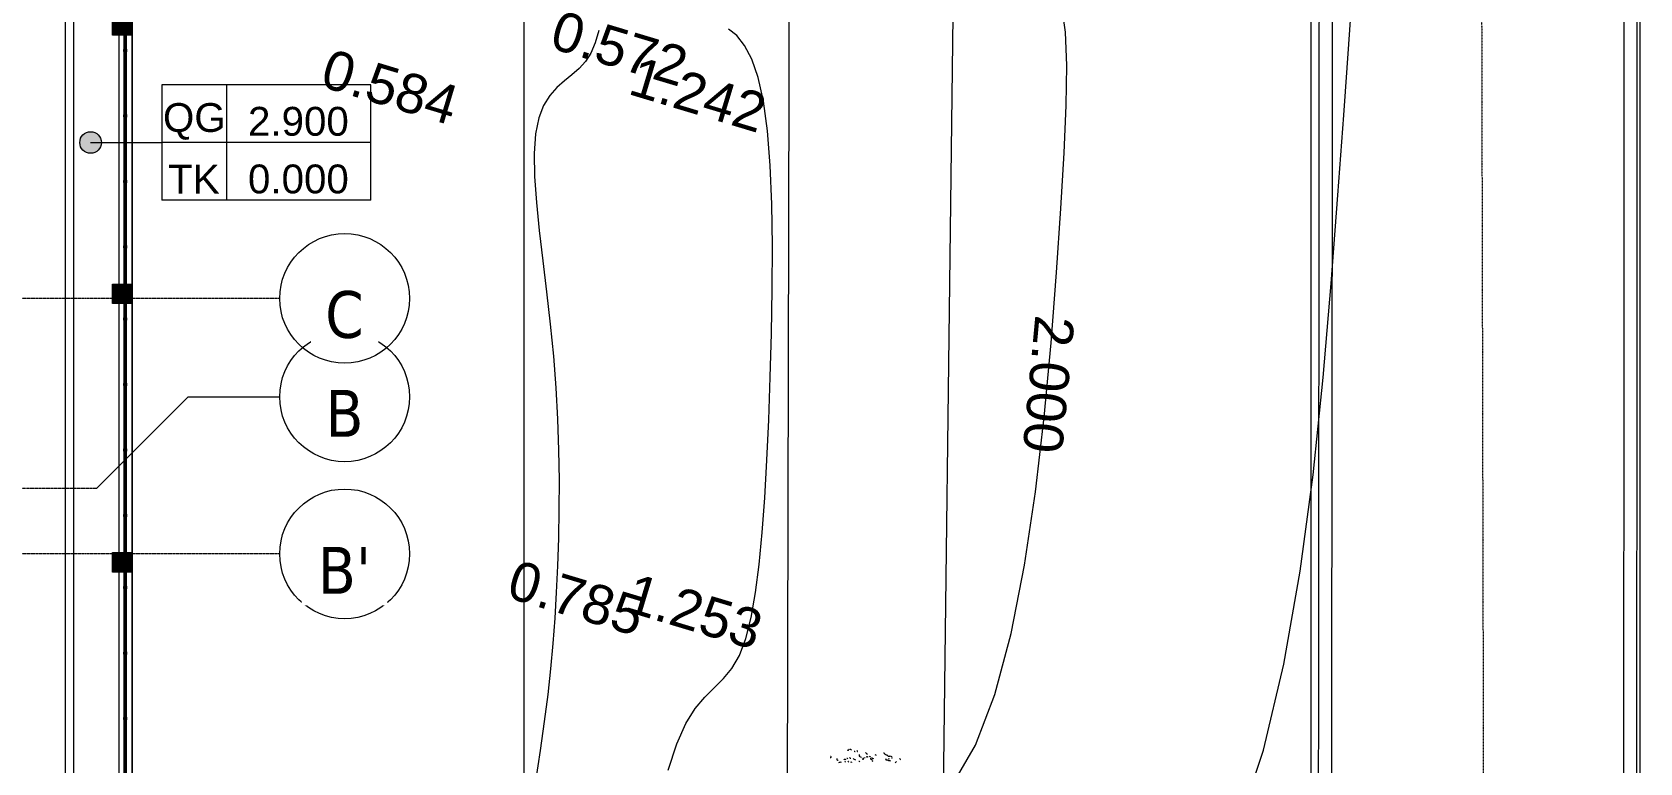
# Model space of a CAD drawing. Header units: millimetres. Extents: x -24439 to 198341, y -52871 to 149926.
# Drawn here: x 133276 to 157795, y 21346 to 32502 of the extents above; entities that cross this region are included whole.
import ezdxf

# ---------------------------------------------------------------- set-up
doc = ezdxf.new("R2010")
doc.units = ezdxf.units.MM
for name, pattern in [('Double dash', [41.999998, 12, -6, 6, -6, 6, -6]), ('Grid Line', [22.225, 12.7, -3.175, 3.175, -3.175]), ('IMPORT-TNM', [22.86, 12.7, -5.08, 0, -5.08]), ('NET VAN', [1.06, 0.53, -0.53])]:
    doc.linetypes.add(name, pattern=pattern)
for name, color, linetype, lineweight in [('A-ANNO-NOTE', 131, 'Continuous', 9), ('A-DETL-GENF-2', 9, 'NET VAN', 9), ('A-FLOR', 192, 'Continuous', 9), ('A-FLOR-HRAL', 11, 'Continuous', 9), ('A-WALL', 113, 'Continuous', 9), ('C-PROP-LINE', 91, 'Double dash', 18), ('G-IMPT-1', 9, 'Continuous', 9), ('G-IMPT-5', 9, 'IMPORT-TNM', 9), ('G-IMPT-6', 7, 'Continuous', 9), ('S-COLS', 52, 'Continuous', 9), ('S-COLS-3', 9, 'Continuous', 9), ('S-COLS-4', 52, 'Continuous', 18), ('S-GRID', 1, 'Continuous', 9), ('S-GRID-1', 1, 'Grid Line', 9), ('S-GRID-IDEN', 1, 'Continuous', 9)]:
    doc.layers.add(name, color=color, linetype=linetype, lineweight=lineweight)
doc.styles.add('Arial_1', font='arial_0.ttf', dxfattribs={"height": 600})
doc.styles.add('Arial_6', font='arial_0.ttf', dxfattribs={"height": 2})
doc.styles.add('Arial_7', font='arial_0.ttf', dxfattribs={"height": 440})
doc.styles.add('Tahoma_B', font='tahomabd_0.ttf', dxfattribs={"height": 715})

# ---------------------------------------------------------------- blocks, each defined once
blk = doc.blocks.new('M_Concrete-Rectangular-Column2 - 300x300-2025390-TKCS_MB ĐỊNH VỊ CAO ĐỘ THIẾT KẾ')
at = {"layer": 'S-COLS-3'}
blk.add_hatch(color=256, dxfattribs=at).paths.add_polyline_path([(-150, 150), (-150, -150), (150, -150), (150, 150)])
at = {"layer": 'S-COLS-4'}
for p, q in [((-150, 150), (150, 150)), ((-150, -150), (-150, 150)), ((150, 150), (150, -150)), ((150, -150), (-150, -150))]:
    blk.add_line(p, q, dxfattribs=at)
blk = doc.blocks.new('NBS_CLDPhysicalSecuritySystems_MtlMeshPnlFncngSym_CLDModsecSecurusS3_InfillPanel - NBS_CLDPhysicalSecuritySystems_MtlMeshPnlFncngSym_CLDModsecSecurusS2_InfillPanel-V174-TKCS_MB ĐỊNH VỊ CAO ĐỘ THIẾT KẾ')
at = {"layer": 'A-FLOR-HRAL'}
h = blk.add_hatch(dxfattribs=at)
h.set_pattern_fill('FP_7', color=256, style=0, pattern_type=2)
h.set_pattern_definition([(180, (609.6, 0), (-2e-15, 13), []), (90, (609.6, 0), (76, -5e-15), [])])
h.paths.add_polyline_path([(3800, 6), (0, 6), (0, -6), (3800, -6)])
for p, q in [((0, 6), (3800, 6)), ((214, 11), (254, 11)), ((214, 6), (214, 11)), ((254, 6), (214, 6)), ((254, 11), (254, 6)), ((1214, 11), (1254, 11)), ((1214, 6), (1214, 11)), ((1254, 6), (1214, 6)), ((1254, 11), (1254, 6)), ((2214, 11), (2254, 11)), ((2214, 6), (2214, 11)), ((2254, 6), (2214, 6)), ((2254, 11), (2254, 6)), ((3214, 11), (3254, 11)), ((3214, 6), (3214, 11)), ((3254, 6), (3214, 6)), ((3254, 11), (3254, 6)), ((3800, -6), (0, -6)), ((0, -27), (218, -27)), ((214, -6), (254, -6)), ((214, -23), (214, -6)), ((250, -27), (218, -27)), ((250, -27), (1218, -27)), ((254, -6), (254, -23)), ((1214, -6), (1254, -6)), ((1214, -23), (1214, -6)), ((1250, -27), (1218, -27)), ((1250, -27), (2218, -27)), ((1254, -6), (1254, -23)), ((2214, -6), (2254, -6)), ((2214, -23), (2214, -6)), ((2250, -27), (2218, -27)), ((2250, -27), (3218, -27)), ((2254, -6), (2254, -23)), ((3214, -6), (3254, -6)), ((3214, -23), (3214, -6)), ((3250, -27), (3218, -27)), ((3250, -27), (3800, -27)), ((3254, -6), (3254, -23))]:
    blk.add_line(p, q, dxfattribs=at)
for centre, start, end in [((218, -23), 180, 270), ((250, -23), 270, 0), ((1218, -23), 180, 270), ((1250, -23), 270, 0), ((2218, -23), 180, 270), ((2250, -23), 270, 0), ((3218, -23), 180, 270), ((3250, -23), 270, 360)]:
    blk.add_arc(centre, 4, start, end, dxfattribs=at)
blk = doc.blocks.new('Family - ___-1476882-TKCS_MB ĐỊNH VỊ CAO ĐỘ THIẾT KẾ')
at = {"layer": 'C-PROP-LINE'}
blk.add_line((134801, 77418), (134801, 7888), dxfattribs=at)
blk = doc.blocks.new('NCV_TKCS_251209_TONG THE HIEN TRANG SAN DUONG - NCV_TKCS_HIEN TRANG_251209a_dwg_CX-1613001-TKCS_MB ĐỊNH VỊ CAO ĐỘ THIẾT KẾ')
at = {"layer": 'G-IMPT-1'}
blk.add_circle((-788, 6828), 9.72, dxfattribs=at)
for centre, radius, start, end in [((-406, 7015), 28.5, 11.551, 113.1588), ((-355, 7150), 131, 259.907, 287.029), ((-276, 7053), 49.6, 214.775, 307.279), ((-252, 6945), 7.86, 155.489, 10.258), ((-196, 6409), 606, 88.4214, 94.7615), ((-172, 6976), 13.2, 56.085, 188.855), ((18, 7000), 20.6, 348.835, 101.1636), ((-1679, 6555), 12.1, 243.662, 126.7256), ((-1485, 6561), 32, 162.574, 300.105), ((-1301, 6567), 38.3, 60.915, 157.1357), ((-1318, 6879), 29.3, 252.298, 14.762), ((-1291, 6541), 10.3, 354.807, 174.8074), ((-1258, 6826), 59.6, 55.747, 100.7172), ((-1260, 6633), 11.4, 20.151, 149.4583), ((-1214, 6563), 13.1, 352.604, 179.2281), ((-1189, 6718), 43.6, 234.981, 288.758), ((-1146, 6613), 30.3, 247.626, 321.861), ((-1133, 6858), 10.5, 6.339, 163.2699), ((-1005, 7317), 644, 259.436, 265.952), ((-1080, 6894), 10.9, 301.385, 120.5422), ((-938, 6834), 68.1, 189.101, 240.29), ((-952, 6630), 29.9, 32.734, 113.8693), ((-957, 6768), 20.9, 325.345, 49.843), ((-880, 6762), 24.6, 223.746, 309.893), ((-898, 6743), 33.7, 1.2059, 73.604), ((-781, 7032), 135, 232.086, 259.305), ((-862, 6799), 21.9, 301.129, 19.563), ((-732, 6807), 48.9, 52.34, 100.8761), ((-698, 6777), 29, 25.707, 108.6257), ((-641, 6917), 81.8, 240.65, 279.786), ((-657, 6762), 31.3, 341.801, 118.5875), ((-599, 6875), 62.6, 64.409, 97.6458), ((-273, 6949), 64.8, 204.793, 241.512), ((-271, 6798), 99.4, 67.659, 109.327), ((-205, 6854), 46.3, 61.258, 127.2143), ((-95, 6931), 47.8, 304.847, 359.861), ((-1374, 6410), 94.8, 92.1328, 139.7512)]:
    blk.add_arc(centre, radius, start, end, dxfattribs=at)
blk = doc.blocks.new('NCV_TKCS_251209_TONG THE HIEN TRANG SAN DUONG - NCV_TKCS_HIEN TRANG_251209a_dwg-1612995-TKCS_MB ĐỊNH VỊ CAO ĐỘ THIẾT KẾ')
at = {"layer": 'G-IMPT-1', "flags": 128}
for points in [[(563602852, 1145093282), (563604167, 1145089083), (563606454, 1145082119), (563614466, 1145054358), (563616073, 1145049661), (563620134, 1145037512), (563624300, 1145023443), (563630510, 1145001852), (563634991, 1144986784), (563635712, 1144984470)], [(563628810, 1145008284), (563628970, 1145008951), (563629029, 1145009780), (563628998, 1145010743), (563628892, 1145011802), (563628730, 1145012918), (563628528, 1145014051), (563628304, 1145015165), (563628073, 1145016218), (563627853, 1145017174), (563627657, 1145018001), (563627480, 1145018702), (563627312, 1145019288), (563627144, 1145019771), (563626966, 1145020161)], [(563633795, 1144983892), (563632842, 1144987228), (563628322, 1145001121), (563621443, 1145024146), (563617912, 1145035633), (563612430, 1145053330), (563609037, 1145064494), (563606297, 1145072377), (563601696, 1145088856), (563597882, 1145088677), (563595394, 1145091036)], [(563624593, 1145007234), (563624601, 1145007661), (563624646, 1145007995), (563624718, 1145008255), (563624808, 1145008465), (563624904, 1145008646), (563624996, 1145008819), (563625074, 1145009005), (563625127, 1145009228), (563625146, 1145009504), (563625132, 1145009834), (563625088, 1145010216), (563625018, 1145010646), (563624922, 1145011123), (563624806, 1145011642), (563624670, 1145012202), (563624519, 1145012799), (563624354, 1145013429), (563624179, 1145014076), (563623996, 1145014726), (563623807, 1145015362), (563623614, 1145015966), (563623421, 1145016524), (563623229, 1145017019), (563623041, 1145017434), (563622860, 1145017758), (563622685, 1145017998), (563622519, 1145018166), (563622361, 1145018275), (563622213, 1145018336)], [(563620322, 1145017742), (563620327, 1145017546), (563620309, 1145017378), (563620267, 1145017231), (563620204, 1145017100), (563620126, 1145016978), (563620043, 1145016855), (563619962, 1145016724), (563619894, 1145016577), (563619847, 1145016405), (563619831, 1145016201), (563619853, 1145015955), (563619921, 1145015663), (563620029, 1145015328), (563620170, 1145014957), (563620336, 1145014556), (563620519, 1145014132), (563620711, 1145013691), (563620905, 1145013239), (563621094, 1145012783), (563621270, 1145012329), (563621433, 1145011879), (563621584, 1145011434), (563621723, 1145010997), (563621851, 1145010567), (563621969, 1145010147), (563622077, 1145009738), (563622176, 1145009342), (563622267, 1145008959), (563622351, 1145008581), (563622429, 1145008201), (563622502, 1145007811), (563622571, 1145007401), (563622638, 1145006963), (563622703, 1145006490)], [(563633163, 1145008926), (563633198, 1145010146), (563633117, 1145011494), (563632946, 1145012923), (563632709, 1145014392), (563632429, 1145015855), (563632132, 1145017269), (563631841, 1145018589), (563631575, 1145019781), (563631338, 1145020841), (563631126, 1145021774)], [(563641282, 1144986147), (563640641, 1144988325), (563636393, 1145002426), (563630011, 1145023698), (563627604, 1145031759), (563627371, 1145032647), (563627483, 1145033830), (563628029, 1145034651), (563628783, 1145035116), (563629471, 1145035381), (563630611, 1145035371), (563631489, 1145034886), (563631938, 1145034114), (563645933, 1144987548)], [(563641474, 1144986205), (563640833, 1144988382), (563636585, 1145002484), (563630203, 1145023755), (563627797, 1145031813), (563627573, 1145032663), (563627677, 1145033761), (563628171, 1145034504), (563628872, 1145034936), (563629507, 1145035181), (563630559, 1145035171), (563631344, 1145034738), (563631753, 1145034034), (563645742, 1144987491)]]:
    blk.add_lwpolyline(points, dxfattribs=at)
blk.add_lwpolyline([(563620038, 1144994014), (563599986, 1145060590), (563591265, 1145065274), (563500590, 1145037963), (563495906, 1145029242), (563515959, 1144962666)], close=True, dxfattribs=at)
at = {"layer": 'G-IMPT-5'}
blk.add_line((563630588, 1145030283), (563638311, 1145004845), dxfattribs=at)
at = {"xscale": 0.5999999999997676, "yscale": 0.5999999999997676, "zscale": 0.5999999999997676, "rotation": 0.0005022315763634679}
blk.add_blockref('NCV_TKCS_251209_TONG THE HIEN TRANG SAN DUONG - NCV_TKCS_HIEN TRANG_251209a_dwg_CX-1613001-TKCS_MB ĐỊNH VỊ CAO ĐỘ THIẾT KẾ', (563627915, 1145004209), dxfattribs=at)
at = {"layer": 'G-IMPT-6', "char_height": 600, "width": 2511.85, "attachment_point": 1, "line_spacing_factor": 0.941778, "style": 'Arial_1'}
for s, insert in [('0.572', (563619657, 1145017874)), ('1.242', (563621008, 1145017544)), ('0.584', (563616476, 1145016302)), ('1.253', (563623229, 1145009973)), ('0.785', (563621447, 1145009651))]:
    blk.add_mtext(s, dxfattribs=dict(at, insert=insert))
at = {"layer": 'G-IMPT-6', "insert": (563628745, 1145014608), "char_height": 600, "width": 2511.85, "attachment_point": 2, "rotation": 281.4151, "line_spacing_factor": 0.941778, "style": 'Arial_1'}
blk.add_mtext('2.000', dxfattribs=at)
blk = doc.blocks.new('NCV_TKCS_251209_TONG THE HIEN TRANG SAN DUONG - NCV_TKCS_251209_TONG THE HIEN TRANG SAN DUONG-1605292-TKCS_MB ĐỊNH VỊ CAO ĐỘ THIẾT KẾ')
at = {"rotation": 343.2379237072182}
blk.add_blockref('NCV_TKCS_251209_TONG THE HIEN TRANG SAN DUONG - NCV_TKCS_HIEN TRANG_251209a_dwg-1612995-TKCS_MB ĐỊNH VỊ CAO ĐỘ THIẾT KẾ', (-869777548, -933796959), dxfattribs=at)
blk = doc.blocks.new('Grid - M_Grid Head - Circle-353313-TKCS_MB ĐỊNH VỊ CAO ĐỘ THIẾT KẾ')
at = {"layer": 'S-GRID-IDEN'}
blk.add_circle((0, 0), 4.5, dxfattribs=at)
blk = doc.blocks.new('GHI CHU CAO DO THIET KE - GHI CHÚ CAO ĐỘ THIẾT KẾ-1513209-TKCS_MB ĐỊNH VỊ CAO ĐỘ THIẾT KẾ')
at = {"layer": 'A-ANNO-NOTE'}
for p, q in [((0, 8), (0, 0)), ((14.5, 8), (0, 8)), ((4.5, 8), (4.5, 0)), ((14.5, 0), (14.5, 8)), ((14.5, 4), (0, 4)), ((14.5, 0), (0, 0))]:
    blk.add_line(p, q, dxfattribs=at)
at = {"layer": 'A-ANNO-NOTE', "char_height": 2, "attachment_point": 5, "line_spacing_factor": 0.936439, "style": 'Arial_6'}
for s, insert, width in [('\\pt0.5,1,1.5,2,2.5,3,3.5,4,4.5,5,5.5,6,6.5,7,7.5,8,8.5,9,9.5,10,10.5,11,11.5,12,12.5,13,13.5,14,14.5,15,15.5,16;QG', (2.26, 5.46), 4.63), ('\\pt0.5,1,1.5,2,2.5,3,3.5,4,4.5,5,5.5,6,6.5,7,7.5,8,8.5,9,9.5,10,10.5,11,11.5,12,12.5,13,13.5,14,14.5,15,15.5,16;TK', (2.23, 1.46), 4.5)]:
    blk.add_mtext(s, dxfattribs=dict(at, insert=insert, width=width))

msp = doc.modelspace()

# ---------------------------------------------------------------- hatches: boundary and pattern name
at = {"layer": 'A-ANNO-NOTE'}
h = msp.add_hatch(color=256, dxfattribs=at)
edge = h.paths.add_edge_path()
edge.add_arc((134167.6, 30816.3), 165, 0, 360)

# ---------------------------------------------------------------- linework, layer by layer
msp.add_line((134167.6, 30816.3), (135251.8, 30816.3), dxfattribs=at)
msp.add_circle((134167.6, 30816.3), 165, dxfattribs=at)
at = {"layer": 'A-FLOR'}
for p, q in [((152779.3, 109894.5), (152779.3, -3771.3)), ((157794.6, 109894.5), (157794.6, -3771.3)), ((140779.3, -3771.3), (140779.3, 77336.3)), ((133781.5, 40386.3), (133781.5, 14810.7)), ((133911.5, 14912.4), (133911.5, 40386.3))]:
    msp.add_line(p, q, dxfattribs=at)
at = {"layer": 'A-WALL'}
for p, q in [((134601.5, 28656.3), (134601.5, 32456.3)), ((134801.5, 32456.3), (134801.5, 28656.3)), ((134601.5, 24556.3), (134601.5, 28356.3)), ((134801.5, 28356.3), (134801.5, 24556.3)), ((134601.5, 20456.3), (134601.5, 24256.3)), ((134801.5, 24256.3), (134801.5, 20456.3))]:
    msp.add_line(p, q, dxfattribs=at)
at = {"layer": 'S-GRID'}
for p, q in [((134257.8, 25536.9), (135654.8, 26933.9)), ((135654.8, 26933.9), (137051.8, 26933.9))]:
    msp.add_line(p, q, dxfattribs=at)
at = {"layer": 'S-GRID-1'}
for p, q in [((137051.8, 28436.9), (131551.8, 28436.9)), ((134257.8, 25536.9), (128757.8, 25536.9)), ((137051.8, 24536.9), (131551.8, 24536.9))]:
    msp.add_line(p, q, dxfattribs=at)

# ---------------------------------------------------------------- block references
at = {"layer": 'A-ANNO-NOTE', "xscale": 220, "yscale": 220, "zscale": 220}
msp.add_blockref('GHI CHU CAO DO THIET KE - GHI CHÚ CAO ĐỘ THIẾT KẾ-1513209-TKCS_MB ĐỊNH VỊ CAO ĐỘ THIẾT KẾ', (135251.8, 29936.3), dxfattribs=at)
at = {"layer": 'A-DETL-GENF-2'}
msp.add_blockref('NCV_TKCS_251209_TONG THE HIEN TRANG SAN DUONG - NCV_TKCS_251209_TONG THE HIEN TRANG SAN DUONG-1605292-TKCS_MB ĐỊNH VỊ CAO ĐỘ THIẾT KẾ', (26103.5, 9888.2), dxfattribs=at)
at = {"layer": 'A-FLOR-HRAL', "rotation": 270.0000000000001}
for p in [(134701.6, 32456.3), (134701.6, 28356.3), (134701.6, 24256.3)]:
    msp.add_blockref('NBS_CLDPhysicalSecuritySystems_MtlMeshPnlFncngSym_CLDModsecSecurusS3_InfillPanel - NBS_CLDPhysicalSecuritySystems_MtlMeshPnlFncngSym_CLDModsecSecurusS2_InfillPanel-V174-TKCS_MB ĐỊNH VỊ CAO ĐỘ THIẾT KẾ', p, dxfattribs=at)
at = {"layer": 'C-PROP-LINE'}
msp.add_blockref('Family - ___-1476882-TKCS_MB ĐỊNH VỊ CAO ĐỘ THIẾT KẾ', (0, 0), dxfattribs=at)
at = {"layer": 'S-COLS', "rotation": 89.99999999999942}
for p in [(134651.6, 32606.3), (134651.6, 28506.3), (134651.6, 24406.3)]:
    msp.add_blockref('M_Concrete-Rectangular-Column2 - 300x300-2025390-TKCS_MB ĐỊNH VỊ CAO ĐỘ THIẾT KẾ', p, dxfattribs=at)
at = {"layer": 'S-GRID-IDEN', "xscale": 219.9999999999998, "yscale": 219.9999999999998, "zscale": 219.9999999999998, "rotation": 89.99999999999982}
for p in [(138041.8, 28436.9), (138041.8, 26933.9), (138041.8, 24536.9)]:
    msp.add_blockref('Grid - M_Grid Head - Circle-353313-TKCS_MB ĐỊNH VỊ CAO ĐỘ THIẾT KẾ', p, dxfattribs=at)

# ---------------------------------------------------------------- texts
at = {"layer": 'A-ANNO-NOTE', "char_height": 440, "width": 1586.2, "attachment_point": 5, "line_spacing_factor": 0.936439, "style": 'Arial_7'}
for s, insert in [('\\pt2794,5588,8382,11176,13970,16764,19558,22352,25146,27940,30734,33528,36322,39116,41910,44704,47498,50292,53086,55880,58674,61468,64262,67056,69850,72644,75438,78232,81026,83820,86614,89408;2.900', (137336.5, 31137.2)), ('\\pt2794,5588,8382,11176,13970,16764,19558,22352,25146,27940,30734,33528,36322,39116,41910,44704,47498,50292,53086,55880,58674,61468,64262,67056,69850,72644,75438,78232,81026,83820,86614,89408;0.000', (137336.5, 30257.2))]:
    msp.add_mtext(s, dxfattribs=dict(at, insert=insert))

# ---------------------------------------------------------------- next in the draw order: texts
at = {"layer": 'S-GRID-IDEN', "char_height": 715, "attachment_point": 5, "line_spacing_factor": 0.996129, "style": 'Tahoma_B', "bg_fill": 3, "box_fill_scale": 1.25, "bg_fill_color": 256, "bg_fill_true_color": 13158600, "bg_fill_transparency": 0}
for s, insert, width in [('\\pt2793.99835,5587.9967,8382.0022,11176.00055,13969.9989,16763.99725,19558.00275,22352.0011,25145.99945,27939.9978,30734.0033,33528.00165,36322,39115.99835,41909.9967,44704.0022,47498.00055,50291.9989,53085.99725,55880.00275,58674.0011,61467.99945,64261.9978,67056.0033,69850.00165,72644,75437.99835,78231.9967,81026.0022,83820.00055,86613.9989,89407.99725;C', (138039.8, 28184.9), 668.8), ('\\pt2793.99835,5587.9967,8382.0022,11176.00055,13969.9989,16763.99725,19558.00275,22352.0011,25145.99945,27939.9978,30734.0033,33528.00165,36322,39115.99835,41909.9967,44704.0022,47498.00055,50291.9989,53085.99725,55880.00275,58674.0011,61467.99945,64261.9978,67056.0033,69850.00165,72644,75437.99835,78231.9967,81026.0022,83820.00055,86613.9989,89407.99725;B', (138039.8, 26681.9), 684.2), ("\\pt2793.99835,5587.9967,8382.0022,11176.00055,13969.9989,16763.99725,19558.00275,22352.0011,25145.99945,27939.9978,30734.0033,33528.00165,36322,39115.99835,41909.9967,44704.0022,47498.00055,50291.9989,53085.99725,55880.00275,58674.0011,61467.99945,64261.9978,67056.0033,69850.00165,72644,75437.99835,78231.9967,81026.0022,83820.00055,86613.9989,89407.99725;B'", (138039.8, 24284.9), 946)]:
    msp.add_mtext(s, dxfattribs=dict(at, insert=insert, width=width))

doc.saveas('drawing.dxf')
